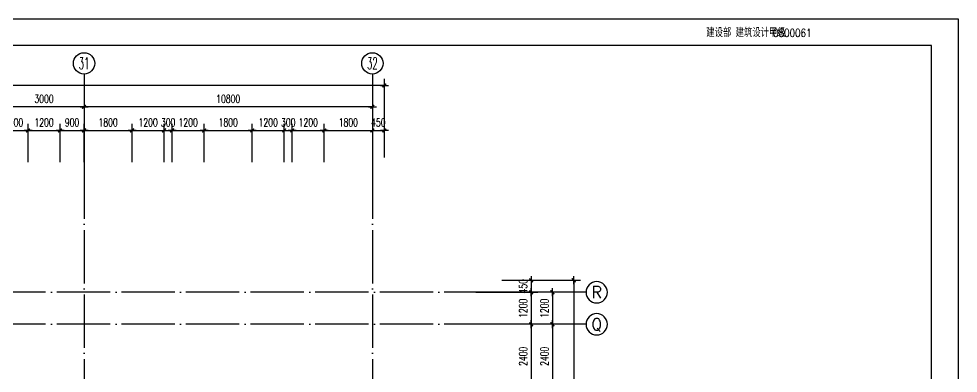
# Model space of a CAD drawing. Extents: x 165127 to 1058185, y 60808 to 144908.
# Drawn here: x 646678 to 681872, y 131619 to 144908 of the extents above; entities that cross this region are included whole.
import ezdxf
from ezdxf.enums import TextEntityAlignment as Align

# ---------------------------------------------------------------- set-up
doc = ezdxf.new("R2010")
doc.units = 0
doc.header["$LTSCALE"] = 1000
doc.linetypes.add('DOTE', pattern=[2.42, 2, -0.2, 0.02, -0.2])
doc.layers.get('0').update_dxf_attribs({"linetype": 'CONTINUOUS'})
doc.layers.get('DEFPOINTS').update_dxf_attribs({"linetype": 'CONTINUOUS'})
for name, color, linetype in [('AXIS', 3, 'CONTINUOUS'), ('AXIS_TEXT', 7, 'CONTINUOUS'), ('DOTE', 1, 'DOTE'), ('PUB_DIM', 3, 'CONTINUOUS'), ('WINDOW', 2, 'CONTINUOUS')]:
    doc.layers.add(name, color=color, linetype=linetype)
doc.styles.add('COMPLEX', font='COMPLEX')
doc.styles.add('DIM_FONT', font='SIMPLEX.shx', dxfattribs={"width": 0.7})
doc.styles.add('Z', font='romans', dxfattribs={"width": 0.8, "bigfont": 'z'})
doc.dimstyles.new('AXIS', dxfattribs={"dimtxt": 300, "dimasz": 1, "dimexe": 250, "dimexo": 300, "dimgap": 150, "dimtad": 1, "dimdec": 0, "dimdsep": 46, "dimtxsty": 'DIM_FONT', "dimblk": '_DIMX', "dimcen": 2.5, "dimse1": 1, "dimse2": 1, "dimclrt": 7, "dimadec": 0, "dimazin": 0, "dimtfac": 1, "dimtdec": 0, "dimtix": 1, "dimtmove": 2, "dimatfit": 3, "dimldrblk": '_DIMX', "dimfxl": 1, "dimarcsym": 0})
doc.dimstyles.new('DIMA', dxfattribs={"dimtxt": 300, "dimasz": 1, "dimexe": 250, "dimexo": 300, "dimgap": 150, "dimtad": 1, "dimdec": 0, "dimdsep": 46, "dimtxsty": 'DIM_FONT', "dimblk": '_DIMX', "dimcen": 2.5, "dimse1": 1, "dimclrt": 7, "dimadec": 0, "dimazin": 0, "dimtfac": 1, "dimtdec": 0, "dimtix": 1, "dimtmove": 2, "dimatfit": 3, "dimldrblk": '_DIMX', "dimfxl": 1, "dimarcsym": 0})
doc.dimstyles.new('DIMB', dxfattribs={"dimtxt": 300, "dimasz": 1, "dimexe": 250, "dimexo": 300, "dimgap": 150, "dimtad": 1, "dimdec": 0, "dimdsep": 46, "dimtxsty": 'DIM_FONT', "dimblk": '_DIMX', "dimcen": 2.5, "dimse2": 1, "dimclrt": 7, "dimadec": 0, "dimazin": 0, "dimtfac": 1, "dimtdec": 0, "dimtix": 1, "dimtmove": 2, "dimatfit": 3, "dimldrblk": '_DIMX', "dimfxl": 1, "dimarcsym": 0})
doc.dimstyles.new('DIMN', dxfattribs={"dimtxt": 300, "dimasz": 1, "dimexe": 250, "dimexo": 300, "dimgap": 150, "dimtad": 1, "dimdec": 0, "dimdsep": 46, "dimtxsty": 'DIM_FONT', "dimblk": '_DIMX', "dimcen": 2.5, "dimclrt": 7, "dimadec": 0, "dimazin": 0, "dimtfac": 1, "dimtdec": 0, "dimtix": 1, "dimtmove": 2, "dimatfit": 3, "dimldrblk": '_DIMX', "dimfxl": 1, "dimarcsym": 0})

# ---------------------------------------------------------------- blocks, each defined once
blk = doc.blocks.new('A$C34131D43')
at = {"color": 243}
for p, q in [((0, 84100), (160900, 84100)), ((160900, 84100), (160900, 0))]:
    blk.add_line(p, q, dxfattribs=at)
at = {"color": 244}
for p, q in [((159900, 83100), (2500, 83100)), ((159900, 950), (159900, 83100))]:
    blk.add_line(p, q, dxfattribs=at)
at = {"color": 242, "linetype": 'Continuous', "style": 'Z', "width": 0.8}
for s in ['建设部 建筑设计甲级', '              0800061']:
    blk.add_text(s, height=300, dxfattribs=at).set_placement((151462, 83420))
blk = doc.blocks.new('_DIMX')
blk.add_line((-150, 0), (150, 0))
at = {"const_width": 50}
blk.add_lwpolyline([(-70, -70), (70, 70)], dxfattribs=at)
blk = doc.blocks.new('*D604')
at = {"color": 0, "linetype": 'ByBlock'}
blk.add_line((746328, 196199), (735530, 196199), dxfattribs=at)
at = {"layer": 'DEFPOINTS', "color": 0, "linetype": 'ByBlock'}
for p in [(735529, 196199), (735529, 193999), (746329, 193999)]:
    blk.add_point(p, dxfattribs=at)
at = {"color": 0, "linetype": 'ByBlock', "rotation": 180}
blk.add_blockref('_DIMX', (735529, 196199), dxfattribs=at)
at = {"color": 0, "linetype": 'ByBlock'}
blk.add_blockref('_DIMX', (746329, 196199), dxfattribs=at)
at = {"color": 7, "linetype": 'ByBlock', "insert": (740929, 196499), "char_height": 300, "attachment_point": 5, "style": 'DIM_FONT'}
blk.add_mtext('10800', dxfattribs=at)
blk = doc.blocks.new('*D605')
at = {"color": 0, "linetype": 'ByBlock'}
blk.add_line((735528, 196199), (732530, 196199), dxfattribs=at)
at = {"layer": 'DEFPOINTS', "color": 0, "linetype": 'ByBlock'}
for p in [(732529, 196199), (732529, 193999), (735529, 193999)]:
    blk.add_point(p, dxfattribs=at)
at = {"color": 0, "linetype": 'ByBlock', "rotation": 180}
blk.add_blockref('_DIMX', (732529, 196199), dxfattribs=at)
at = {"color": 0, "linetype": 'ByBlock'}
blk.add_blockref('_DIMX', (735529, 196199), dxfattribs=at)
at = {"color": 7, "linetype": 'ByBlock', "insert": (734029, 196499), "char_height": 300, "attachment_point": 5, "style": 'DIM_FONT'}
blk.add_mtext('3000', dxfattribs=at)
blk = doc.blocks.new('*D621')
at = {"color": 0, "linetype": 'ByBlock'}
for p, q in [((620479, 194299), (620479, 197249)), ((746779, 194299), (746779, 197249)), ((746778, 196999), (620480, 196999))]:
    blk.add_line(p, q, dxfattribs=at)
at = {"layer": 'DEFPOINTS', "color": 0, "linetype": 'ByBlock'}
for p in [(620479, 196999), (620479, 193999), (746779, 193999)]:
    blk.add_point(p, dxfattribs=at)
at = {"color": 0, "linetype": 'ByBlock', "rotation": 180}
blk.add_blockref('_DIMX', (620479, 196999), dxfattribs=at)
at = {"color": 0, "linetype": 'ByBlock'}
blk.add_blockref('_DIMX', (746779, 196999), dxfattribs=at)
at = {"color": 7, "linetype": 'ByBlock', "insert": (683629, 197299), "char_height": 300, "attachment_point": 5, "style": 'DIM_FONT'}
blk.add_mtext('126300', dxfattribs=at)
blk = doc.blocks.new('*D721')
at = {"color": 0, "linetype": 'ByBlock'}
for p, q in [((732529, 194122), (732529, 195563)), ((733429, 194122), (733429, 195563)), ((732530, 195313), (733428, 195313))]:
    blk.add_line(p, q, dxfattribs=at)
at = {"layer": 'DEFPOINTS', "color": 0, "linetype": 'ByBlock'}
for p in [(733429, 195313), (732529, 193822), (733429, 193822)]:
    blk.add_point(p, dxfattribs=at)
at = {"color": 0, "linetype": 'ByBlock', "rotation": 180}
blk.add_blockref('_DIMX', (732529, 195313), dxfattribs=at)
at = {"color": 0, "linetype": 'ByBlock'}
blk.add_blockref('_DIMX', (733429, 195313), dxfattribs=at)
at = {"color": 7, "linetype": 'ByBlock', "insert": (732979, 195613), "char_height": 300, "attachment_point": 5, "style": 'DIM_FONT'}
blk.add_mtext('900', dxfattribs=at)
blk = doc.blocks.new('*D722')
at = {"color": 0, "linetype": 'ByBlock'}
for p, q in [((733429, 194122), (733429, 195563)), ((734629, 194122), (734629, 195563)), ((733430, 195313), (734628, 195313))]:
    blk.add_line(p, q, dxfattribs=at)
at = {"layer": 'DEFPOINTS', "color": 0, "linetype": 'ByBlock'}
for p in [(734629, 195313), (733429, 193822), (734629, 193822)]:
    blk.add_point(p, dxfattribs=at)
at = {"color": 0, "linetype": 'ByBlock', "rotation": 180}
blk.add_blockref('_DIMX', (733429, 195313), dxfattribs=at)
at = {"color": 0, "linetype": 'ByBlock'}
blk.add_blockref('_DIMX', (734629, 195313), dxfattribs=at)
at = {"color": 7, "linetype": 'ByBlock', "insert": (734029, 195613), "char_height": 300, "attachment_point": 5, "style": 'DIM_FONT'}
blk.add_mtext('1200', dxfattribs=at)
blk = doc.blocks.new('*D723')
at = {"color": 0, "linetype": 'ByBlock'}
for p, q in [((734629, 194122), (734629, 195563)), ((735529, 194122), (735529, 195563)), ((734630, 195313), (735528, 195313))]:
    blk.add_line(p, q, dxfattribs=at)
at = {"layer": 'DEFPOINTS', "color": 0, "linetype": 'ByBlock'}
for p in [(735529, 195313), (734629, 193822), (735529, 193822)]:
    blk.add_point(p, dxfattribs=at)
at = {"color": 0, "linetype": 'ByBlock', "rotation": 180}
blk.add_blockref('_DIMX', (734629, 195313), dxfattribs=at)
at = {"color": 0, "linetype": 'ByBlock'}
blk.add_blockref('_DIMX', (735529, 195313), dxfattribs=at)
at = {"color": 7, "linetype": 'ByBlock', "insert": (735079, 195613), "char_height": 300, "attachment_point": 5, "style": 'DIM_FONT'}
blk.add_mtext('900', dxfattribs=at)
blk = doc.blocks.new('*D724')
at = {"color": 0, "linetype": 'ByBlock'}
for p, q in [((735529, 194122), (735529, 195563)), ((737329, 194122), (737329, 195563)), ((735530, 195313), (737328, 195313))]:
    blk.add_line(p, q, dxfattribs=at)
at = {"layer": 'DEFPOINTS', "color": 0, "linetype": 'ByBlock'}
for p in [(737329, 195313), (735529, 193822), (737329, 193822)]:
    blk.add_point(p, dxfattribs=at)
at = {"color": 0, "linetype": 'ByBlock', "rotation": 180}
blk.add_blockref('_DIMX', (735529, 195313), dxfattribs=at)
at = {"color": 0, "linetype": 'ByBlock'}
blk.add_blockref('_DIMX', (737329, 195313), dxfattribs=at)
at = {"color": 7, "linetype": 'ByBlock', "insert": (736429, 195613), "char_height": 300, "attachment_point": 5, "style": 'DIM_FONT'}
blk.add_mtext('1800', dxfattribs=at)
blk = doc.blocks.new('*D725')
at = {"color": 0, "linetype": 'ByBlock'}
for p, q in [((737329, 194122), (737329, 195563)), ((738529, 194122), (738529, 195563)), ((737330, 195313), (738528, 195313))]:
    blk.add_line(p, q, dxfattribs=at)
at = {"layer": 'DEFPOINTS', "color": 0, "linetype": 'ByBlock'}
for p in [(738529, 195313), (737329, 193822), (738529, 193822)]:
    blk.add_point(p, dxfattribs=at)
at = {"color": 0, "linetype": 'ByBlock', "rotation": 180}
blk.add_blockref('_DIMX', (737329, 195313), dxfattribs=at)
at = {"color": 0, "linetype": 'ByBlock'}
blk.add_blockref('_DIMX', (738529, 195313), dxfattribs=at)
at = {"color": 7, "linetype": 'ByBlock', "insert": (737929, 195613), "char_height": 300, "attachment_point": 5, "style": 'DIM_FONT'}
blk.add_mtext('1200', dxfattribs=at)
blk = doc.blocks.new('*D726')
at = {"color": 0, "linetype": 'ByBlock'}
for p, q in [((738529, 194122), (738529, 195563)), ((738829, 194122), (738829, 195563)), ((738528, 195313), (738527, 195313)), ((738529, 195313), (738829, 195313)), ((738830, 195313), (738831, 195313))]:
    blk.add_line(p, q, dxfattribs=at)
at = {"layer": 'DEFPOINTS', "color": 0, "linetype": 'ByBlock'}
for p in [(738829, 195313), (738529, 193822), (738829, 193822)]:
    blk.add_point(p, dxfattribs=at)
at = {"color": 0, "linetype": 'ByBlock'}
blk.add_blockref('_DIMX', (738529, 195313), dxfattribs=at)
at = {"color": 0, "linetype": 'ByBlock', "rotation": 180}
blk.add_blockref('_DIMX', (738829, 195313), dxfattribs=at)
at = {"color": 7, "linetype": 'ByBlock', "insert": (738679, 195613), "char_height": 300, "attachment_point": 5, "style": 'DIM_FONT'}
blk.add_mtext('300', dxfattribs=at)
blk = doc.blocks.new('*D727')
at = {"color": 0, "linetype": 'ByBlock'}
for p, q in [((738829, 194122), (738829, 195563)), ((740029, 194122), (740029, 195563)), ((738830, 195313), (740028, 195313))]:
    blk.add_line(p, q, dxfattribs=at)
at = {"layer": 'DEFPOINTS', "color": 0, "linetype": 'ByBlock'}
for p in [(740029, 195313), (738829, 193822), (740029, 193822)]:
    blk.add_point(p, dxfattribs=at)
at = {"color": 0, "linetype": 'ByBlock', "rotation": 180}
blk.add_blockref('_DIMX', (738829, 195313), dxfattribs=at)
at = {"color": 0, "linetype": 'ByBlock'}
blk.add_blockref('_DIMX', (740029, 195313), dxfattribs=at)
at = {"color": 7, "linetype": 'ByBlock', "insert": (739429, 195613), "char_height": 300, "attachment_point": 5, "style": 'DIM_FONT'}
blk.add_mtext('1200', dxfattribs=at)
blk = doc.blocks.new('*D728')
at = {"color": 0, "linetype": 'ByBlock'}
for p, q in [((740029, 194122), (740029, 195563)), ((741829, 194122), (741829, 195563)), ((740030, 195313), (741828, 195313))]:
    blk.add_line(p, q, dxfattribs=at)
at = {"layer": 'DEFPOINTS', "color": 0, "linetype": 'ByBlock'}
for p in [(741829, 195313), (740029, 193822), (741829, 193822)]:
    blk.add_point(p, dxfattribs=at)
at = {"color": 0, "linetype": 'ByBlock', "rotation": 180}
blk.add_blockref('_DIMX', (740029, 195313), dxfattribs=at)
at = {"color": 0, "linetype": 'ByBlock'}
blk.add_blockref('_DIMX', (741829, 195313), dxfattribs=at)
at = {"color": 7, "linetype": 'ByBlock', "insert": (740929, 195613), "char_height": 300, "attachment_point": 5, "style": 'DIM_FONT'}
blk.add_mtext('1800', dxfattribs=at)
blk = doc.blocks.new('*D729')
at = {"color": 0, "linetype": 'ByBlock'}
for p, q in [((741829, 194122), (741829, 195563)), ((743029, 194122), (743029, 195563)), ((741830, 195313), (743028, 195313))]:
    blk.add_line(p, q, dxfattribs=at)
at = {"layer": 'DEFPOINTS', "color": 0, "linetype": 'ByBlock'}
for p in [(743029, 195313), (741829, 193822), (743029, 193822)]:
    blk.add_point(p, dxfattribs=at)
at = {"color": 0, "linetype": 'ByBlock', "rotation": 180}
blk.add_blockref('_DIMX', (741829, 195313), dxfattribs=at)
at = {"color": 0, "linetype": 'ByBlock'}
blk.add_blockref('_DIMX', (743029, 195313), dxfattribs=at)
at = {"color": 7, "linetype": 'ByBlock', "insert": (742429, 195613), "char_height": 300, "attachment_point": 5, "style": 'DIM_FONT'}
blk.add_mtext('1200', dxfattribs=at)
blk = doc.blocks.new('*D730')
at = {"color": 0, "linetype": 'ByBlock'}
for p, q in [((743029, 194122), (743029, 195563)), ((743329, 194122), (743329, 195563)), ((743028, 195313), (743027, 195313)), ((743029, 195313), (743329, 195313)), ((743330, 195313), (743331, 195313))]:
    blk.add_line(p, q, dxfattribs=at)
at = {"layer": 'DEFPOINTS', "color": 0, "linetype": 'ByBlock'}
for p in [(743329, 195313), (743029, 193822), (743329, 193822)]:
    blk.add_point(p, dxfattribs=at)
at = {"color": 0, "linetype": 'ByBlock'}
blk.add_blockref('_DIMX', (743029, 195313), dxfattribs=at)
at = {"color": 0, "linetype": 'ByBlock', "rotation": 180}
blk.add_blockref('_DIMX', (743329, 195313), dxfattribs=at)
at = {"color": 7, "linetype": 'ByBlock', "insert": (743179, 195613), "char_height": 300, "attachment_point": 5, "style": 'DIM_FONT'}
blk.add_mtext('300', dxfattribs=at)
blk = doc.blocks.new('*D731')
at = {"color": 0, "linetype": 'ByBlock'}
for p, q in [((743329, 194122), (743329, 195563)), ((744529, 194122), (744529, 195563)), ((743330, 195313), (744528, 195313))]:
    blk.add_line(p, q, dxfattribs=at)
at = {"layer": 'DEFPOINTS', "color": 0, "linetype": 'ByBlock'}
for p in [(744529, 195313), (743329, 193822), (744529, 193822)]:
    blk.add_point(p, dxfattribs=at)
at = {"color": 0, "linetype": 'ByBlock', "rotation": 180}
blk.add_blockref('_DIMX', (743329, 195313), dxfattribs=at)
at = {"color": 0, "linetype": 'ByBlock'}
blk.add_blockref('_DIMX', (744529, 195313), dxfattribs=at)
at = {"color": 7, "linetype": 'ByBlock', "insert": (743929, 195613), "char_height": 300, "attachment_point": 5, "style": 'DIM_FONT'}
blk.add_mtext('1200', dxfattribs=at)
blk = doc.blocks.new('*D732')
at = {"color": 0, "linetype": 'ByBlock'}
for p, q in [((744529, 194122), (744529, 195563)), ((744530, 195313), (746328, 195313))]:
    blk.add_line(p, q, dxfattribs=at)
at = {"layer": 'DEFPOINTS', "color": 0, "linetype": 'ByBlock'}
for p in [(746329, 195313), (744529, 193822), (746329, 193822)]:
    blk.add_point(p, dxfattribs=at)
at = {"color": 0, "linetype": 'ByBlock', "rotation": 180}
blk.add_blockref('_DIMX', (744529, 195313), dxfattribs=at)
at = {"color": 0, "linetype": 'ByBlock'}
blk.add_blockref('_DIMX', (746329, 195313), dxfattribs=at)
at = {"color": 7, "linetype": 'ByBlock', "insert": (745429, 195613), "char_height": 300, "attachment_point": 5, "style": 'DIM_FONT'}
blk.add_mtext('1800', dxfattribs=at)
blk = doc.blocks.new('*D737')
at = {"color": 0, "linetype": 'ByBlock'}
for p, q in [((746328, 195313), (746327, 195313)), ((746329, 195313), (746779, 195313)), ((746780, 195313), (746781, 195313))]:
    blk.add_line(p, q, dxfattribs=at)
at = {"layer": 'DEFPOINTS', "color": 0, "linetype": 'ByBlock'}
for p in [(746779, 195313), (746329, 193822), (746779, 193822)]:
    blk.add_point(p, dxfattribs=at)
at = {"color": 0, "linetype": 'ByBlock'}
blk.add_blockref('_DIMX', (746329, 195313), dxfattribs=at)
at = {"color": 0, "linetype": 'ByBlock', "rotation": 180}
blk.add_blockref('_DIMX', (746779, 195313), dxfattribs=at)
at = {"color": 7, "linetype": 'ByBlock', "insert": (746554, 195613), "char_height": 300, "attachment_point": 5, "style": 'DIM_FONT'}
blk.add_mtext('450', dxfattribs=at)
blk = doc.blocks.new('_AXISO')
blk.add_circle((0, 0), 0.5)
at = {"layer": 'AXIS_TEXT', "style": 'COMPLEX', "width": 1.041667}
blk.add_attdef('A', text='', height=0.56, dxfattribs=at).set_placement((-0.25, -0.28), (0.25, -0.28), align=Align.FIT)
blk = doc.blocks.new('*D784')
at = {"color": 0, "linetype": 'ByBlock'}
blk.add_line((753075, 189244), (753075, 188046), dxfattribs=at)
at = {"layer": 'DEFPOINTS', "color": 0, "linetype": 'ByBlock'}
for p in [(750875, 189245), (750875, 188045), (753075, 188045)]:
    blk.add_point(p, dxfattribs=at)
at = {"color": 0, "linetype": 'ByBlock'}
for p, rotation in [((753075, 189245), 90), ((753075, 188045), 270)]:
    blk.add_blockref('_DIMX', p, dxfattribs=dict(at, rotation=rotation))
at = {"color": 7, "linetype": 'ByBlock', "insert": (752775, 188645), "char_height": 300, "attachment_point": 5, "rotation": 90, "style": 'DIM_FONT'}
blk.add_mtext('1200', dxfattribs=at)
blk = doc.blocks.new('*D785')
at = {"color": 0, "linetype": 'ByBlock'}
blk.add_line((753075, 188044), (753075, 185646), dxfattribs=at)
at = {"layer": 'DEFPOINTS', "color": 0, "linetype": 'ByBlock'}
for p in [(750875, 188045), (750875, 185645), (753075, 185645)]:
    blk.add_point(p, dxfattribs=at)
at = {"color": 0, "linetype": 'ByBlock'}
for p, rotation in [((753075, 188045), 90), ((753075, 185645), 270)]:
    blk.add_blockref('_DIMX', p, dxfattribs=dict(at, rotation=rotation))
at = {"color": 7, "linetype": 'ByBlock', "insert": (752775, 186845), "char_height": 300, "attachment_point": 5, "rotation": 90, "style": 'DIM_FONT'}
blk.add_mtext('2400', dxfattribs=at)
blk = doc.blocks.new('*D799')
at = {"color": 0, "linetype": 'ByBlock'}
for p, q in [((751175, 189695), (754125, 189695)), ((753875, 189694), (753875, 132996)), ((751175, 132995), (754125, 132995))]:
    blk.add_line(p, q, dxfattribs=at)
at = {"layer": 'DEFPOINTS', "color": 0, "linetype": 'ByBlock'}
for p in [(750875, 189695), (750875, 132995), (753875, 132995)]:
    blk.add_point(p, dxfattribs=at)
at = {"color": 0, "linetype": 'ByBlock'}
for p, rotation in [((753875, 189695), 90), ((753875, 132995), 270)]:
    blk.add_blockref('_DIMX', p, dxfattribs=dict(at, rotation=rotation))
at = {"color": 7, "linetype": 'ByBlock', "insert": (753575, 161345), "char_height": 300, "attachment_point": 5, "rotation": 90, "style": 'DIM_FONT'}
blk.add_mtext('56700', dxfattribs=at)
blk = doc.blocks.new('*D810')
at = {"color": 0, "linetype": 'ByBlock'}
for p, q in [((752277, 189696), (752277, 189697)), ((752277, 189695), (752277, 189245)), ((750200, 189245), (752527, 189245)), ((752277, 189244), (752277, 189243))]:
    blk.add_line(p, q, dxfattribs=at)
at = {"layer": 'DEFPOINTS', "color": 0, "linetype": 'ByBlock'}
for p in [(749900, 189695), (749900, 189245), (752277, 189245)]:
    blk.add_point(p, dxfattribs=at)
at = {"color": 0, "linetype": 'ByBlock'}
for p, rotation in [((752277, 189695), 270), ((752277, 189245), 90)]:
    blk.add_blockref('_DIMX', p, dxfattribs=dict(at, rotation=rotation))
at = {"color": 7, "linetype": 'ByBlock', "insert": (751977, 189470), "char_height": 300, "attachment_point": 5, "rotation": 90, "style": 'DIM_FONT'}
blk.add_mtext('450', dxfattribs=at)
blk = doc.blocks.new('*D812')
at = {"color": 0, "linetype": 'ByBlock'}
blk.add_line((752277, 189244), (752277, 188046), dxfattribs=at)
at = {"layer": 'DEFPOINTS', "color": 0, "linetype": 'ByBlock'}
for p in [(750077, 189245), (750077, 188045), (752277, 188045)]:
    blk.add_point(p, dxfattribs=at)
at = {"color": 0, "linetype": 'ByBlock'}
for p, rotation in [((752277, 189245), 90), ((752277, 188045), 270)]:
    blk.add_blockref('_DIMX', p, dxfattribs=dict(at, rotation=rotation))
at = {"color": 7, "linetype": 'ByBlock', "insert": (751977, 188645), "char_height": 300, "attachment_point": 5, "rotation": 90, "style": 'DIM_FONT'}
blk.add_mtext('1200', dxfattribs=at)
blk = doc.blocks.new('*D813')
at = {"color": 0, "linetype": 'ByBlock'}
blk.add_line((752277, 188044), (752277, 185646), dxfattribs=at)
at = {"layer": 'DEFPOINTS', "color": 0, "linetype": 'ByBlock'}
for p in [(750077, 188045), (750077, 185645), (752277, 185645)]:
    blk.add_point(p, dxfattribs=at)
at = {"color": 0, "linetype": 'ByBlock'}
for p, rotation in [((752277, 188045), 90), ((752277, 185645), 270)]:
    blk.add_blockref('_DIMX', p, dxfattribs=dict(at, rotation=rotation))
at = {"color": 7, "linetype": 'ByBlock', "insert": (751977, 186845), "char_height": 300, "attachment_point": 5, "rotation": 90, "style": 'DIM_FONT'}
blk.add_mtext('2400', dxfattribs=at)

msp = doc.modelspace()

# ---------------------------------------------------------------- linework, layer by layer
at = {"layer": 'AXIS'}
for p, q in [((649123.4, 142836.6), (649123.4, 139407.6)), ((659923.4, 142836.6), (659923.4, 139407.6)), ((667930, 134653.1), (664469.7, 134653.1)), ((667930, 133453.1), (664469.7, 133453.1))]:
    msp.add_line(p, q, dxfattribs=at)
at = {"layer": 'DOTE'}
for p, q in [((649123.4, 139407.6), (649123.4, 71351.8)), ((659923.4, 139407.6), (659923.4, 71351.8)), ((664620, 134653.1), (617323.4, 134653.1)), ((664620, 133453.1), (597223.4, 133453.1))]:
    msp.add_line(p, q, dxfattribs=at)

# ---------------------------------------------------------------- block references
at = {"layer": 'AXIS'}
ref = msp.add_blockref('_AXISO', (649123.4, 143236.6), dxfattribs=dict(at, xscale=800, yscale=800, zscale=800))
ref.add_attrib('A', '31', dxfattribs={"layer": 'AXIS_TEXT', "height": 448, "style": 'COMPLEX', "width": 0.669643}).set_placement((648923.4, 143012.6), (649323.4, 143012.6), align=Align.FIT)
ref = msp.add_blockref('_AXISO', (659923.4, 143236.6), dxfattribs=dict(at, xscale=800, yscale=800, zscale=800))
ref.add_attrib('A', '32', dxfattribs={"layer": 'AXIS_TEXT', "height": 448, "style": 'COMPLEX', "width": 0.568182}).set_placement((659723.4, 143012.6), (660123.4, 143012.6), align=Align.FIT)
ref = msp.add_blockref('_AXISO', (668330, 134653.1), dxfattribs=dict(at, xscale=-800, yscale=800, zscale=800))
ref.add_attrib('A', 'R', dxfattribs={"layer": 'AXIS_TEXT', "height": 448, "style": 'COMPLEX', "width": 1.041667}).set_placement((668130, 134429.1), (668530, 134429.1), align=Align.FIT)
ref = msp.add_blockref('_AXISO', (668330, 133453.1), dxfattribs=dict(at, xscale=-800, yscale=800, zscale=800))
ref.add_attrib('A', 'Q', dxfattribs={"layer": 'AXIS_TEXT', "height": 448, "style": 'COMPLEX', "width": 1.171875}).set_placement((668130, 133229.1), (668530, 133229.1), align=Align.FIT)
at = {"layer": 'WINDOW'}
msp.add_blockref('A$C34131D43', (520972, 60808.1), dxfattribs=at)

# ---------------------------------------------------------------- dimensions: what is measured, and where the dimension line sits
at = {"layer": 'AXIS'}
for p1, p2, distance, dimstyle, picture, middle in [((660373.4, 139407.6), (534073.4, 139407.6), -3000, 'DIMN', '*D621', (597223.4, 142707.6)), ((659923.4, 139407.6), (649123.4, 139407.6), -2200, 'AXIS', '*D604', (654523.4, 141907.6)), ((664469.7, 135103.1), (664469.7, 78403.1), 3000, 'DIMN', '*D799', (667169.7, 106753.1)), ((663671.5, 134653.1), (663671.5, 133453.1), 2200, 'AXIS', '*D812', (665571.5, 134053.1)), ((664469.7, 134653.1), (664469.7, 133453.1), 2200, 'AXIS', '*D784', (666369.7, 134053.1))]:
    dim = msp.add_aligned_dim(p1=p1, p2=p2, distance=distance, dimstyle=dimstyle, dxfattribs=at)
    dim.commit()
    dim.dimension.update_dxf_attribs({"geometry": picture, "text_midpoint": middle, "insert": (-86405.6, -54591.7)})
dim = msp.add_linear_dim(base=(646123.4, 141607.6), p1=(649123.4, 139407.6), p2=(646123.4, 139407.6), dimstyle='AXIS', dxfattribs=at)
dim.commit()
dim.dimension.update_dxf_attribs({"geometry": '*D605', "text_midpoint": (647623.4, 141907.6), "insert": (-86405.6, -54591.7)})
for base, p1, p2, picture, middle in [((665871.5, 131053.1), (663671.5, 133453.1), (663671.5, 131053.1), '*D813', (665571.5, 132253.1)), ((666669.7, 131053.1), (664469.7, 133453.1), (664469.7, 131053.1), '*D785', (666369.7, 132253.1))]:
    dim = msp.add_linear_dim(base=base, p1=p1, p2=p2, angle=270, dimstyle='AXIS', dxfattribs=at)
    dim.commit()
    dim.dimension.update_dxf_attribs({"geometry": picture, "text_midpoint": middle, "insert": (-86405.6, -54591.7)})
at = {"layer": 'PUB_DIM'}
for p1, p2, distance, dimstyle, picture, middle in [((646123.1, 139230.3), (647023.1, 139230.3), 1491.2, 'DIMN', '*D721', (646573.1, 141021.5)), ((647023.1, 139230.3), (648223.1, 139230.3), 1491.2, 'DIMN', '*D722', (647623.1, 141021.5)), ((648223.1, 139230.3), (649123.1, 139230.3), 1491.2, 'DIMN', '*D723', (648673.1, 141021.5)), ((649123.1, 139230.3), (650923.1, 139230.3), 1491.2, 'DIMN', '*D724', (650023.1, 141021.5)), ((650923.1, 139230.3), (652123.1, 139230.3), 1491.2, 'DIMN', '*D725', (651523.1, 141021.5)), ((652123.1, 139230.3), (652423.1, 139230.3), 1491.2, 'DIMN', '*D726', (652273.1, 141021.5)), ((652423.1, 139230.3), (653623.1, 139230.3), 1491.2, 'DIMN', '*D727', (653023.1, 141021.5)), ((653623.1, 139230.3), (655423.1, 139230.3), 1491.2, 'DIMN', '*D728', (654523.1, 141021.5)), ((655423.1, 139230.3), (656623.1, 139230.3), 1491.2, 'DIMN', '*D729', (656023.1, 141021.5)), ((656623.1, 139230.3), (656923.1, 139230.3), 1491.2, 'DIMN', '*D730', (656773.1, 141021.5)), ((656923.1, 139230.3), (658123.1, 139230.3), 1491.2, 'DIMN', '*D731', (657523.1, 141021.5)), ((658123.1, 139230.3), (659923.4, 139230.3), 1491.2, 'DIMB', '*D732', (659023.3, 141021.5)), ((659923.4, 139230.3), (660373.4, 139230.3), 1491.2, 'AXIS', '*D737', (660148.4, 141021.5)), ((663494.9, 135103.1), (663494.9, 134653.1), 2376.6, 'DIMA', '*D810', (665571.5, 134878.1))]:
    dim = msp.add_aligned_dim(p1=p1, p2=p2, distance=distance, dimstyle=dimstyle, dxfattribs=at)
    dim.commit()
    dim.dimension.update_dxf_attribs({"geometry": picture, "text_midpoint": middle, "insert": (-86405.6, -54591.7)})

doc.saveas('drawing.dxf')
